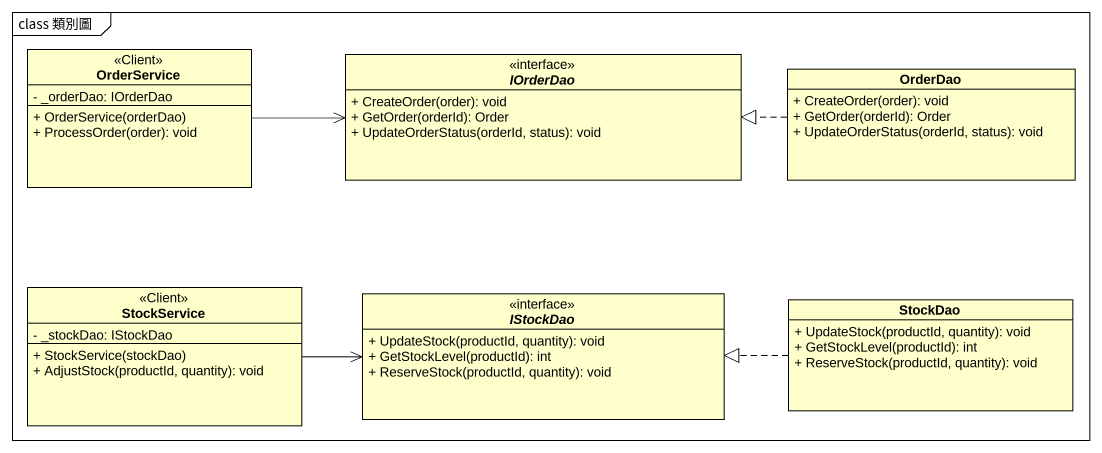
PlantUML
@startuml
mainframe class 類別圖
hide circle
hide empty members
skinparam classAttributeIconSize 0
class OrderService <<Client>> {
  - _orderDao: IOrderDao
  + OrderService(orderDao)
  + ProcessOrder(order): void
}
interface IOrderDao {
  + CreateOrder(order): void
  + GetOrder(orderId): Order
  + UpdateOrderStatus(orderId, status): void
}
class OrderDao {
  + CreateOrder(order): void
  + GetOrder(orderId): Order
  + UpdateOrderStatus(orderId, status): void
}
class StockService <<Client>> {
  - _stockDao: IStockDao
  + StockService(stockDao)
  + AdjustStock(productId, quantity): void
}
interface IStockDao {
  + UpdateStock(productId, quantity): void
  + GetStockLevel(productId): int
  + ReserveStock(productId, quantity): void
}
class StockDao {
  + UpdateStock(productId, quantity): void
  + GetStockLevel(productId): int
  + ReserveStock(productId, quantity): void
}
OrderService -right-> IOrderDao
OrderDao .left.|> IOrderDao
StockService -right-> IStockDao
StockDao .left.|> IStockDao
@enduml
